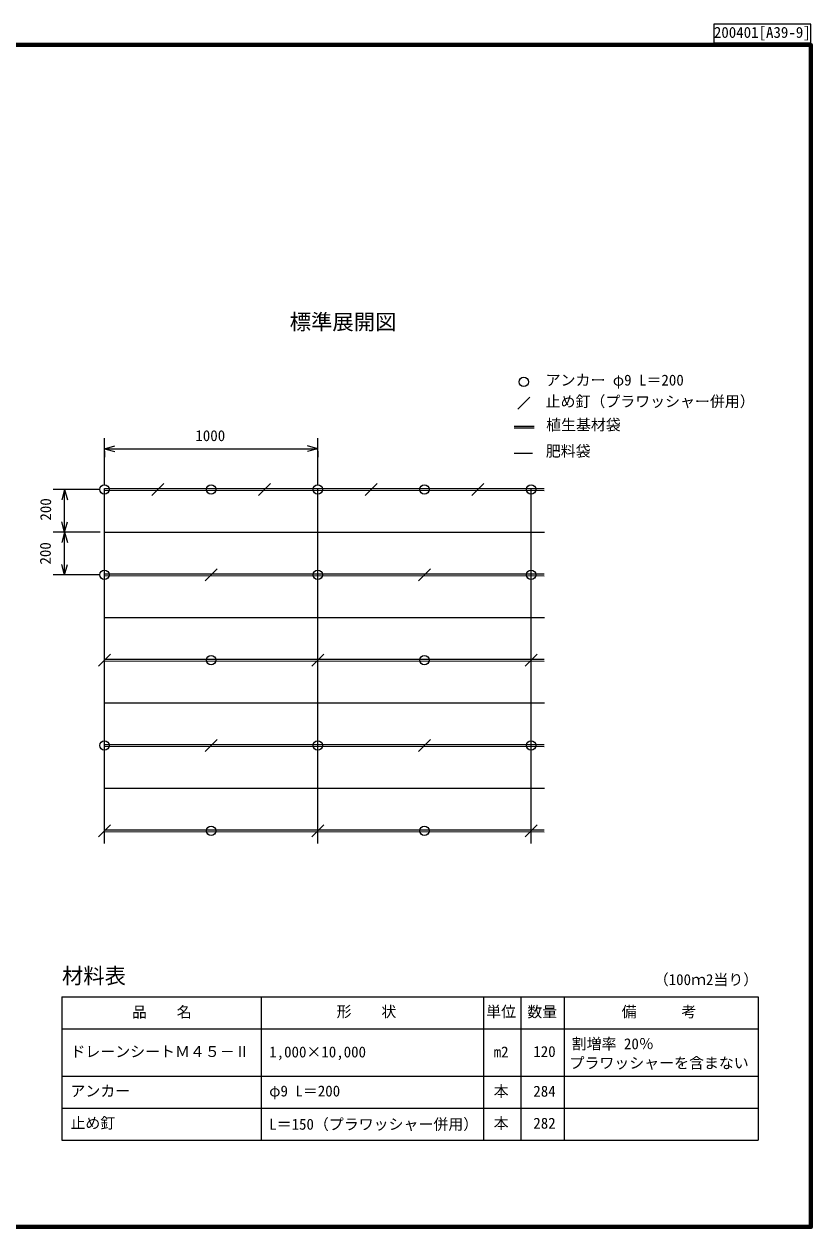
# Model space of a CAD drawing. Units: millimetres, scale not verified. Extents: x 200 to 8200, y 200 to 5838.
# Drawn here: x 4511 to 8200, y 200 to 5838 of the extents above; entities that cross this region are included whole.
import ezdxf
from ezdxf.enums import TextEntityAlignment as Align

# ---------------------------------------------------------------- set-up
doc = ezdxf.new("R2010")
doc.units = ezdxf.units.MM
doc.header["$LTSCALE"] = 20
for name, color, linetype, lineweight in [('C-DOC', 3, 'Continuous', 25), ('C-MTR-FRAM', 5, 'Continuous', 25), ('C-MTR-LINE', 5, 'Continuous', 13), ('C-STR', 7, 'Continuous', 25), ('C-STR-DIM', 1, 'Continuous', 13), ('C-STR-TXT', 7, 'Continuous', 25), ('C-TTL', 2, 'Continuous', 70)]:
    doc.layers.add(name, color=color, linetype=linetype, lineweight=lineweight)
for name, color, linetype in [('C-MTR', 5, 'Continuous'), ('C-MTR-TXT', 5, 'Continuous'), ('C-TTL-TXT', 7, 'Continuous')]:
    doc.layers.add(name, color=color, linetype=linetype)
doc.styles.add('ＭＳ ゴシック', font='')
doc.styles.get('ＭＳ ゴシック').set_extended_font_data('MS Gothic')

msp = doc.modelspace()

# ---------------------------------------------------------------- linework, layer by layer
at = {"layer": 'C-DOC'}
for p, q in [((8200, 5838), (7745, 5838)), ((7745, 5838), (7745, 5750)), ((8200, 5750), (8200, 5838)), ((7745, 5750), (8200, 5750))]:
    msp.add_line(p, q, dxfattribs=at)
at = {"layer": 'C-MTR-FRAM'}
for p, q in [((4688.99, 1278.33), (4688.99, 606.1)), ((4688.99, 1278.33), (7953.19, 1278.33)), ((7953.19, 1278.33), (7953.19, 606.1)), ((4688.99, 606.1), (7953.19, 606.1))]:
    msp.add_line(p, q, dxfattribs=at)
at = {"layer": 'C-MTR-LINE'}
for p, q in [((5622.99, 1278.33), (5622.99, 606.1)), ((6665.36, 1278.33), (6665.36, 606.1)), ((6839.36, 1278.33), (6839.36, 606.1)), ((7043.36, 1278.33), (7043.36, 606.1)), ((4688.99, 1128.33), (7953.19, 1128.33)), ((4688.99, 906.1), (7953.19, 906.1)), ((4688.99, 756.1), (7953.19, 756.1))]:
    msp.add_line(p, q, dxfattribs=at)
at = {"layer": 'C-STR'}
for p, q in [((5109.98, 3628.52), (5166.55, 3685.08)), ((5609.98, 3628.52), (5666.55, 3685.08)), ((6109.98, 3628.52), (6166.55, 3685.08)), ((6609.98, 3628.52), (6666.55, 3685.08)), ((4888.26, 1996.8), (4888.26, 3661.8)), ((5888.26, 1996.8), (5888.26, 3661.3)), ((6888.26, 1996.8), (6888.26, 3660.82)), ((4888.26, 3456.8), (6951.26, 3456.8)), ((5359.98, 3228.52), (5416.55, 3285.08)), ((6359.98, 3228.52), (6416.55, 3285.08)), ((4888.26, 3056.8), (6951.26, 3056.8)), ((4859.98, 2828.52), (4916.55, 2885.08)), ((5859.98, 2828.52), (5916.55, 2885.08)), ((6859.98, 2828.52), (6916.55, 2885.08)), ((4888.26, 2656.8), (6951.26, 2656.8)), ((5359.98, 2428.52), (5416.55, 2485.08)), ((6359.98, 2428.52), (6416.55, 2485.08)), ((4888.26, 2256.8), (6951.26, 2256.8)), ((4859.98, 2028.52), (4916.55, 2085.08)), ((5859.98, 2028.52), (5916.55, 2085.08)), ((6859.98, 2028.52), (6916.55, 2085.08))]:
    msp.add_line(p, q, dxfattribs=at)
at = {"layer": 'C-STR', "color": 3}
for p, q in [((6949.26, 3650.8), (4888.26, 3651.8)), ((4888.27, 3661.8), (6949.27, 3660.8)), ((6949.26, 3250.8), (4888.26, 3251.8)), ((4888.27, 3261.8), (6949.27, 3260.8)), ((6949.26, 2850.8), (4888.26, 2851.8)), ((4888.27, 2861.8), (6949.27, 2860.8)), ((6949.26, 2450.8), (4888.26, 2451.8)), ((4888.27, 2461.8), (6949.27, 2460.8)), ((6949.26, 2050.8), (4888.26, 2051.8)), ((4888.27, 2061.8), (6949.27, 2060.8))]:
    msp.add_line(p, q, dxfattribs=at)
at = {"layer": 'C-STR'}
for centre in [(4888.26, 3656.8), (5388.26, 3656.8), (5888.26, 3656.8), (6388.26, 3656.8), (6888.26, 3656.8), (4888.26, 3256.8), (5888.26, 3256.8), (6888.26, 3256.8), (5388.26, 2856.8), (6388.26, 2856.8), (4888.26, 2456.8), (5888.26, 2456.8), (6888.26, 2456.8), (5388.26, 2056.8), (6388.26, 2056.8)]:
    msp.add_circle(centre, 22, dxfattribs=at)
at = {"layer": 'C-STR-DIM'}
for p, q in [((4888.26, 3676.8), (4888.26, 3896.8)), ((5888.26, 3676.8), (5888.26, 3896.8)), ((4888.26, 3847.8), (4936.56, 3860.74)), ((4888.26, 3847.8), (4936.56, 3834.86)), ((4888.26, 3847.8), (5888.26, 3847.8)), ((4888.26, 3836.8), (4888.26, 3807.8)), ((5888.26, 3847.8), (5839.97, 3860.74)), ((5888.26, 3847.8), (5839.97, 3834.86)), ((5888.26, 3836.8), (5888.26, 3807.8)), ((5888.26, 3836.8), (5888.26, 3807.8)), ((4868.26, 3656.8), (4648.26, 3656.8)), ((4701.65, 3656.8), (4688.71, 3608.5)), ((4701.65, 3256.8), (4701.65, 3656.8)), ((4701.65, 3656.8), (4714.59, 3608.5)), ((4701.65, 3456.8), (4688.71, 3505.1)), ((4701.65, 3456.8), (4714.59, 3505.1)), ((4868.26, 3456.8), (4648.26, 3456.8)), ((4701.65, 3456.8), (4688.71, 3408.5)), ((4701.65, 3456.8), (4714.59, 3408.5)), ((4701.65, 3256.8), (4688.71, 3305.1)), ((4701.65, 3256.8), (4714.59, 3305.1)), ((4868.26, 3256.8), (4648.26, 3256.8))]:
    msp.add_line(p, q, dxfattribs=at)
at = {"layer": 'C-STR-TXT'}
for p, q in [((6825.57, 4032.38), (6882.14, 4088.95)), ((6808.13, 3826.65), (6895.13, 3826.65))]:
    msp.add_line(p, q, dxfattribs=at)
at = {"layer": 'C-STR-TXT', "color": 3}
for p, q in [((6809.38, 3953.79), (6902.38, 3953.79)), ((6902.38, 3943.79), (6809.38, 3943.79))]:
    msp.add_line(p, q, dxfattribs=at)
at = {"layer": 'C-STR-TXT'}
msp.add_circle((6853.86, 4160.67), 22, dxfattribs=at)
at = {"layer": 'C-TTL'}
msp.add_lwpolyline([(200, 200), (8200, 200), (8200, 5740), (200, 5740)], close=True, dxfattribs=at)

# ---------------------------------------------------------------- texts
at = {"layer": 'C-DOC', "style": 'ＭＳ ゴシック'}
msp.add_text('200401[A39-9]', height=51.32, dxfattribs=at).set_placement((7745, 5758), align=Align.BOTTOM_LEFT)
at = {"layer": 'C-MTR', "style": 'ＭＳ ゴシック'}
msp.add_text('材料表', height=73.31, dxfattribs=at).set_placement((4688.99, 1318.33), align=Align.BOTTOM_LEFT)
at = {"layer": 'C-MTR-TXT', "style": 'ＭＳ ゴシック'}
for s, p in [('（100ｍ2当り）', (7463.19, 1318.33)), ('\u3000品\u3000\u3000名\u3000', (4947.23, 1166.33)), ('\u3000形\u3000\u3000状\u3000', (5906.37, 1168.33)), ('数量', (6870.36, 1167.33)), ('\u3000備\u3000\u3000\u3000考\u3000', (7242.55, 1167.44)), ('割増率 20％', (7078.61, 1017.33)), ('ドレーンシートＭ４５－Ⅱ', (4728.99, 981.18)), ('1,000×10,000', (5660.57, 979.18)), ('プラワッシャーを含まない', (7068.4, 927.52)), ('アンカー', (4728.99, 796.1)), ('φ9 L＝200', (5660.57, 796.1)), ('止め釘', (4728.99, 646.1)), ('L＝150（プラワッシャー併用）', (5660.57, 640.3))]:
    msp.add_text(s, height=51.32, dxfattribs=at).set_placement(p, align=Align.BOTTOM_LEFT)
for s, p in [('単位', (6747.68, 1168.33)), ('m2', (6747.68, 979.18)), ('120', (6951, 981.18)), ('本', (6747.68, 795.1)), ('284', (6951, 795.1)), ('本', (6747.68, 645.1)), ('282', (6951, 645.1))]:
    msp.add_text(s, height=51.32, dxfattribs=at).set_placement(p, align=Align.BOTTOM_CENTER)
at = {"layer": 'C-STR-DIM', "color": 7, "style": 'ＭＳ ゴシック'}
msp.add_text('1000', height=51.32, dxfattribs=at).set_placement((5314.53, 3867.8), align=Align.BOTTOM_LEFT)
for p in [(4653.76, 3510.77), (4652.26, 3304.67)]:
    msp.add_text('200', height=51.32, rotation=90, dxfattribs=at).set_placement(p, align=Align.BOTTOM_LEFT)
at = {"layer": 'C-STR-TXT', "style": 'ＭＳ ゴシック'}
for s, p in [('アンカー φ9 L＝200', (6956.38, 4128.17)), ('止め釘（プラワッシャー併用）', (6956.38, 4028.17)), ('植生基材袋', (6958.45, 3918.53)), ('肥料袋', (6957.28, 3795.45))]:
    msp.add_text(s, height=51.32, dxfattribs=at).set_placement(p, align=Align.BOTTOM_LEFT)
at = {"layer": 'C-TTL-TXT', "style": 'ＭＳ ゴシック'}
msp.add_text('標準展開図', height=73.31, dxfattribs=at).set_placement((5756.75, 4383.2), align=Align.BOTTOM_LEFT)

doc.saveas('drawing.dxf')
